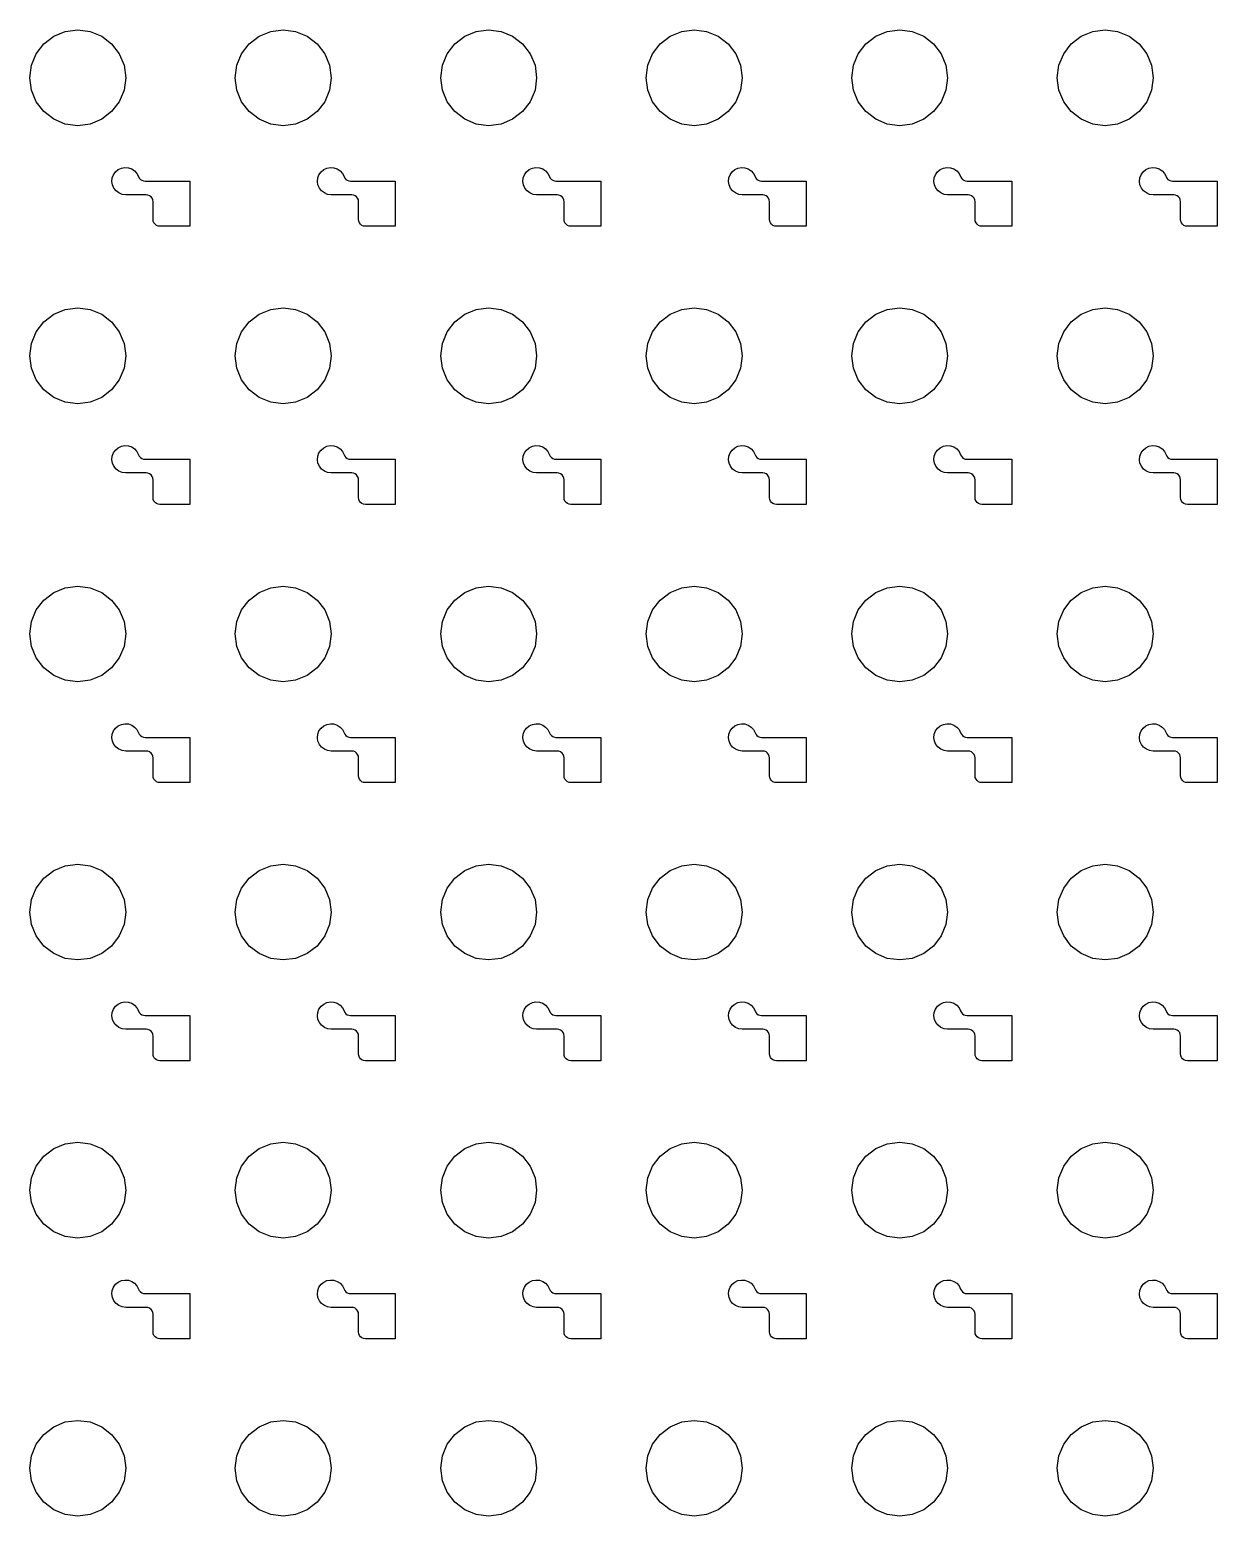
# Model space of a CAD drawing. Extents: x 11 to 212, y 11 to 212.
# Drawn here: x 132.85 to 143.04, y 97.89 to 110.65 of the extents above; entities that cross this region are included whole.
import ezdxf

# ---------------------------------------------------------------- set-up
doc = ezdxf.new("R2010")
doc.units = 0
doc.layers.add('C3', color=7, linetype='continuous')

msp = doc.modelspace()

# ---------------------------------------------------------------- linework, layer by layer
at = {"layer": 'C3'}
for points in [[(133.671, 110.241), (133.657, 110.135), (133.615, 110.035), (133.55, 109.95), (133.465, 109.885), (133.365, 109.843), (133.259, 109.829), (133.152, 109.843), (133.053, 109.885), (132.968, 109.95), (132.902, 110.035), (132.861, 110.135), (132.847, 110.241), (132.861, 110.348), (132.902, 110.447), (132.968, 110.532), (133.053, 110.598), (133.152, 110.639), (133.259, 110.653), (133.365, 110.639), (133.465, 110.598), (133.55, 110.532), (133.615, 110.447), (133.657, 110.348)], [(135.435, 110.241), (135.421, 110.135), (135.38, 110.035), (135.315, 109.95), (135.229, 109.885), (135.13, 109.843), (135.024, 109.829), (134.917, 109.843), (134.818, 109.885), (134.732, 109.95), (134.667, 110.035), (134.626, 110.135), (134.612, 110.241), (134.626, 110.348), (134.667, 110.447), (134.732, 110.532), (134.818, 110.598), (134.917, 110.639), (135.024, 110.653), (135.13, 110.639), (135.229, 110.598), (135.315, 110.532), (135.38, 110.447), (135.421, 110.348)], [(137.2, 110.241), (137.186, 110.135), (137.145, 110.035), (137.079, 109.95), (136.994, 109.885), (136.895, 109.843), (136.788, 109.829), (136.682, 109.843), (136.582, 109.885), (136.497, 109.95), (136.432, 110.035), (136.391, 110.135), (136.376, 110.241), (136.391, 110.348), (136.432, 110.447), (136.497, 110.532), (136.582, 110.598), (136.682, 110.639), (136.788, 110.653), (136.895, 110.639), (136.994, 110.598), (137.079, 110.532), (137.145, 110.447), (137.186, 110.348)], [(138.965, 110.241), (138.951, 110.135), (138.91, 110.035), (138.844, 109.95), (138.759, 109.885), (138.66, 109.843), (138.553, 109.829), (138.446, 109.843), (138.347, 109.885), (138.262, 109.95), (138.196, 110.035), (138.155, 110.135), (138.141, 110.241), (138.155, 110.348), (138.196, 110.447), (138.262, 110.532), (138.347, 110.598), (138.446, 110.639), (138.553, 110.653), (138.66, 110.639), (138.759, 110.598), (138.844, 110.532), (138.91, 110.447), (138.951, 110.348)], [(140.729, 110.241), (140.715, 110.135), (140.674, 110.035), (140.609, 109.95), (140.524, 109.885), (140.424, 109.843), (140.318, 109.829), (140.211, 109.843), (140.112, 109.885), (140.026, 109.95), (139.961, 110.035), (139.92, 110.135), (139.906, 110.241), (139.92, 110.348), (139.961, 110.447), (140.026, 110.532), (140.112, 110.598), (140.211, 110.639), (140.318, 110.653), (140.424, 110.639), (140.524, 110.598), (140.609, 110.532), (140.674, 110.447), (140.715, 110.348)], [(142.494, 110.241), (142.48, 110.135), (142.439, 110.035), (142.374, 109.95), (142.288, 109.885), (142.189, 109.843), (142.082, 109.829), (141.976, 109.843), (141.876, 109.885), (141.791, 109.95), (141.726, 110.035), (141.685, 110.135), (141.671, 110.241), (141.685, 110.348), (141.726, 110.447), (141.791, 110.532), (141.876, 110.598), (141.976, 110.639), (142.082, 110.653), (142.189, 110.639), (142.288, 110.598), (142.374, 110.532), (142.439, 110.447), (142.48, 110.348)], [(133.965, 108.965), (133.949, 108.967), (133.935, 108.973), (133.923, 108.982), (133.914, 108.994), (133.908, 109.008), (133.906, 109.024), (133.906, 109.176), (133.904, 109.192), (133.898, 109.206), (133.889, 109.218), (133.876, 109.227), (133.862, 109.233), (133.847, 109.235), (133.671, 109.235), (133.641, 109.239), (133.613, 109.251), (133.589, 109.269), (133.57, 109.292), (133.558, 109.32), (133.553, 109.35), (133.556, 109.38), (133.567, 109.408), (133.584, 109.433), (133.607, 109.452), (133.634, 109.465), (133.664, 109.47), (133.694, 109.468), (133.723, 109.458), (133.748, 109.442), (133.768, 109.419), (133.782, 109.392), (133.788, 109.379), (133.797, 109.368), (133.809, 109.36), (133.823, 109.355), (133.837, 109.353), (134.221, 109.353), (134.221, 108.965)], [(135.729, 108.965), (135.714, 108.967), (135.7, 108.973), (135.688, 108.982), (135.678, 108.994), (135.673, 109.008), (135.671, 109.024), (135.671, 109.176), (135.669, 109.192), (135.663, 109.206), (135.653, 109.218), (135.641, 109.227), (135.627, 109.233), (135.612, 109.235), (135.435, 109.235), (135.405, 109.239), (135.377, 109.251), (135.353, 109.269), (135.335, 109.292), (135.322, 109.32), (135.318, 109.35), (135.321, 109.38), (135.331, 109.408), (135.349, 109.433), (135.372, 109.452), (135.399, 109.465), (135.429, 109.47), (135.459, 109.468), (135.487, 109.458), (135.513, 109.442), (135.533, 109.419), (135.546, 109.392), (135.553, 109.379), (135.562, 109.368), (135.574, 109.36), (135.587, 109.355), (135.602, 109.353), (135.986, 109.353), (135.986, 108.965)], [(137.494, 108.965), (137.479, 108.967), (137.465, 108.973), (137.453, 108.982), (137.443, 108.994), (137.437, 109.008), (137.435, 109.024), (137.435, 109.176), (137.433, 109.192), (137.427, 109.206), (137.418, 109.218), (137.406, 109.227), (137.392, 109.233), (137.376, 109.235), (137.2, 109.235), (137.17, 109.239), (137.142, 109.251), (137.118, 109.269), (137.099, 109.292), (137.087, 109.32), (137.082, 109.35), (137.085, 109.38), (137.096, 109.408), (137.113, 109.433), (137.137, 109.452), (137.164, 109.465), (137.194, 109.47), (137.224, 109.468), (137.252, 109.458), (137.277, 109.442), (137.297, 109.419), (137.311, 109.392), (137.317, 109.379), (137.327, 109.368), (137.339, 109.36), (137.352, 109.355), (137.366, 109.353), (137.751, 109.353), (137.751, 108.965)], [(139.259, 108.965), (139.244, 108.967), (139.229, 108.973), (139.217, 108.982), (139.208, 108.994), (139.202, 109.008), (139.2, 109.024), (139.2, 109.176), (139.198, 109.192), (139.192, 109.206), (139.183, 109.218), (139.171, 109.227), (139.156, 109.233), (139.141, 109.235), (138.965, 109.235), (138.935, 109.239), (138.907, 109.251), (138.883, 109.269), (138.864, 109.292), (138.852, 109.32), (138.847, 109.35), (138.85, 109.38), (138.861, 109.408), (138.878, 109.433), (138.901, 109.452), (138.929, 109.465), (138.958, 109.47), (138.988, 109.468), (139.017, 109.458), (139.042, 109.442), (139.062, 109.419), (139.076, 109.392), (139.082, 109.379), (139.091, 109.368), (139.103, 109.36), (139.117, 109.355), (139.131, 109.353), (139.515, 109.353), (139.515, 108.965)], [(141.024, 108.965), (141.008, 108.967), (140.994, 108.973), (140.982, 108.982), (140.973, 108.994), (140.967, 109.008), (140.965, 109.024), (140.965, 109.176), (140.963, 109.192), (140.957, 109.206), (140.947, 109.218), (140.935, 109.227), (140.921, 109.233), (140.906, 109.235), (140.729, 109.235), (140.699, 109.239), (140.672, 109.251), (140.647, 109.269), (140.629, 109.292), (140.617, 109.32), (140.612, 109.35), (140.615, 109.38), (140.625, 109.408), (140.643, 109.433), (140.666, 109.452), (140.693, 109.465), (140.723, 109.47), (140.753, 109.468), (140.782, 109.458), (140.807, 109.442), (140.827, 109.419), (140.84, 109.392), (140.847, 109.379), (140.856, 109.368), (140.868, 109.36), (140.881, 109.355), (140.896, 109.353), (141.28, 109.353), (141.28, 108.965)], [(142.788, 108.965), (142.773, 108.967), (142.759, 108.973), (142.747, 108.982), (142.737, 108.994), (142.731, 109.008), (142.729, 109.024), (142.729, 109.176), (142.727, 109.192), (142.722, 109.206), (142.712, 109.218), (142.7, 109.227), (142.686, 109.233), (142.671, 109.235), (142.494, 109.235), (142.464, 109.239), (142.436, 109.251), (142.412, 109.269), (142.393, 109.292), (142.381, 109.32), (142.377, 109.35), (142.38, 109.38), (142.39, 109.408), (142.408, 109.433), (142.431, 109.452), (142.458, 109.465), (142.488, 109.47), (142.518, 109.468), (142.546, 109.458), (142.571, 109.442), (142.591, 109.419), (142.605, 109.392), (142.611, 109.379), (142.621, 109.368), (142.633, 109.36), (142.646, 109.355), (142.66, 109.353), (143.045, 109.353), (143.045, 108.965)], [(133.671, 107.853), (133.657, 107.746), (133.615, 107.647), (133.55, 107.562), (133.465, 107.496), (133.365, 107.455), (133.259, 107.441), (133.152, 107.455), (133.053, 107.496), (132.968, 107.562), (132.902, 107.647), (132.861, 107.746), (132.847, 107.853), (132.861, 107.96), (132.902, 108.059), (132.968, 108.144), (133.053, 108.21), (133.152, 108.251), (133.259, 108.265), (133.365, 108.251), (133.465, 108.21), (133.55, 108.144), (133.615, 108.059), (133.657, 107.96)], [(135.435, 107.853), (135.421, 107.746), (135.38, 107.647), (135.315, 107.562), (135.229, 107.496), (135.13, 107.455), (135.024, 107.441), (134.917, 107.455), (134.818, 107.496), (134.732, 107.562), (134.667, 107.647), (134.626, 107.746), (134.612, 107.853), (134.626, 107.96), (134.667, 108.059), (134.732, 108.144), (134.818, 108.21), (134.917, 108.251), (135.024, 108.265), (135.13, 108.251), (135.229, 108.21), (135.315, 108.144), (135.38, 108.059), (135.421, 107.96)], [(137.2, 107.853), (137.186, 107.746), (137.145, 107.647), (137.079, 107.562), (136.994, 107.496), (136.895, 107.455), (136.788, 107.441), (136.682, 107.455), (136.582, 107.496), (136.497, 107.562), (136.432, 107.647), (136.391, 107.746), (136.376, 107.853), (136.391, 107.96), (136.432, 108.059), (136.497, 108.144), (136.582, 108.21), (136.682, 108.251), (136.788, 108.265), (136.895, 108.251), (136.994, 108.21), (137.079, 108.144), (137.145, 108.059), (137.186, 107.96)], [(138.965, 107.853), (138.951, 107.746), (138.91, 107.647), (138.844, 107.562), (138.759, 107.496), (138.66, 107.455), (138.553, 107.441), (138.446, 107.455), (138.347, 107.496), (138.262, 107.562), (138.196, 107.647), (138.155, 107.746), (138.141, 107.853), (138.155, 107.96), (138.196, 108.059), (138.262, 108.144), (138.347, 108.21), (138.446, 108.251), (138.553, 108.265), (138.66, 108.251), (138.759, 108.21), (138.844, 108.144), (138.91, 108.059), (138.951, 107.96)], [(140.729, 107.853), (140.715, 107.746), (140.674, 107.647), (140.609, 107.562), (140.524, 107.496), (140.424, 107.455), (140.318, 107.441), (140.211, 107.455), (140.112, 107.496), (140.026, 107.562), (139.961, 107.647), (139.92, 107.746), (139.906, 107.853), (139.92, 107.96), (139.961, 108.059), (140.026, 108.144), (140.112, 108.21), (140.211, 108.251), (140.318, 108.265), (140.424, 108.251), (140.524, 108.21), (140.609, 108.144), (140.674, 108.059), (140.715, 107.96)], [(142.494, 107.853), (142.48, 107.746), (142.439, 107.647), (142.374, 107.562), (142.288, 107.496), (142.189, 107.455), (142.082, 107.441), (141.976, 107.455), (141.876, 107.496), (141.791, 107.562), (141.726, 107.647), (141.685, 107.746), (141.671, 107.853), (141.685, 107.96), (141.726, 108.059), (141.791, 108.144), (141.876, 108.21), (141.976, 108.251), (142.082, 108.265), (142.189, 108.251), (142.288, 108.21), (142.374, 108.144), (142.439, 108.059), (142.48, 107.96)], [(133.965, 106.576), (133.949, 106.578), (133.935, 106.584), (133.923, 106.594), (133.914, 106.606), (133.908, 106.62), (133.906, 106.635), (133.906, 106.788), (133.904, 106.803), (133.898, 106.818), (133.889, 106.83), (133.876, 106.839), (133.862, 106.845), (133.847, 106.847), (133.671, 106.847), (133.641, 106.851), (133.613, 106.862), (133.589, 106.88), (133.57, 106.904), (133.558, 106.932), (133.553, 106.961), (133.556, 106.991), (133.567, 107.02), (133.584, 107.044), (133.607, 107.064), (133.634, 107.077), (133.664, 107.082), (133.694, 107.08), (133.723, 107.07), (133.748, 107.053), (133.768, 107.031), (133.782, 107.004), (133.788, 106.991), (133.797, 106.98), (133.809, 106.972), (133.823, 106.966), (133.837, 106.965), (134.221, 106.965), (134.221, 106.576)], [(135.729, 106.576), (135.714, 106.578), (135.7, 106.584), (135.688, 106.594), (135.678, 106.606), (135.673, 106.62), (135.671, 106.635), (135.671, 106.788), (135.669, 106.803), (135.663, 106.818), (135.653, 106.83), (135.641, 106.839), (135.627, 106.845), (135.612, 106.847), (135.435, 106.847), (135.405, 106.851), (135.377, 106.862), (135.353, 106.88), (135.335, 106.904), (135.322, 106.932), (135.318, 106.961), (135.321, 106.991), (135.331, 107.02), (135.349, 107.044), (135.372, 107.064), (135.399, 107.077), (135.429, 107.082), (135.459, 107.08), (135.487, 107.07), (135.513, 107.053), (135.533, 107.031), (135.546, 107.004), (135.553, 106.991), (135.562, 106.98), (135.574, 106.972), (135.587, 106.966), (135.602, 106.965), (135.986, 106.965), (135.986, 106.576)], [(137.494, 106.576), (137.479, 106.578), (137.465, 106.584), (137.453, 106.594), (137.443, 106.606), (137.437, 106.62), (137.435, 106.635), (137.435, 106.788), (137.433, 106.803), (137.427, 106.818), (137.418, 106.83), (137.406, 106.839), (137.392, 106.845), (137.376, 106.847), (137.2, 106.847), (137.17, 106.851), (137.142, 106.862), (137.118, 106.88), (137.099, 106.904), (137.087, 106.932), (137.082, 106.961), (137.085, 106.991), (137.096, 107.02), (137.113, 107.044), (137.137, 107.064), (137.164, 107.077), (137.194, 107.082), (137.224, 107.08), (137.252, 107.07), (137.277, 107.053), (137.297, 107.031), (137.311, 107.004), (137.317, 106.991), (137.327, 106.98), (137.339, 106.972), (137.352, 106.966), (137.366, 106.965), (137.751, 106.965), (137.751, 106.576)], [(139.259, 106.576), (139.244, 106.578), (139.229, 106.584), (139.217, 106.594), (139.208, 106.606), (139.202, 106.62), (139.2, 106.635), (139.2, 106.788), (139.198, 106.803), (139.192, 106.818), (139.183, 106.83), (139.171, 106.839), (139.156, 106.845), (139.141, 106.847), (138.965, 106.847), (138.935, 106.851), (138.907, 106.862), (138.883, 106.88), (138.864, 106.904), (138.852, 106.932), (138.847, 106.961), (138.85, 106.991), (138.861, 107.02), (138.878, 107.044), (138.901, 107.064), (138.929, 107.077), (138.958, 107.082), (138.988, 107.08), (139.017, 107.07), (139.042, 107.053), (139.062, 107.031), (139.076, 107.004), (139.082, 106.991), (139.091, 106.98), (139.103, 106.972), (139.117, 106.966), (139.131, 106.965), (139.515, 106.965), (139.515, 106.576)], [(141.024, 106.576), (141.008, 106.578), (140.994, 106.584), (140.982, 106.594), (140.973, 106.606), (140.967, 106.62), (140.965, 106.635), (140.965, 106.788), (140.963, 106.803), (140.957, 106.818), (140.947, 106.83), (140.935, 106.839), (140.921, 106.845), (140.906, 106.847), (140.729, 106.847), (140.699, 106.851), (140.672, 106.862), (140.647, 106.88), (140.629, 106.904), (140.617, 106.932), (140.612, 106.961), (140.615, 106.991), (140.625, 107.02), (140.643, 107.044), (140.666, 107.064), (140.693, 107.077), (140.723, 107.082), (140.753, 107.08), (140.782, 107.07), (140.807, 107.053), (140.827, 107.031), (140.84, 107.004), (140.847, 106.991), (140.856, 106.98), (140.868, 106.972), (140.881, 106.966), (140.896, 106.965), (141.28, 106.965), (141.28, 106.576)], [(142.788, 106.576), (142.773, 106.578), (142.759, 106.584), (142.747, 106.594), (142.737, 106.606), (142.731, 106.62), (142.729, 106.635), (142.729, 106.788), (142.727, 106.803), (142.722, 106.818), (142.712, 106.83), (142.7, 106.839), (142.686, 106.845), (142.671, 106.847), (142.494, 106.847), (142.464, 106.851), (142.436, 106.862), (142.412, 106.88), (142.393, 106.904), (142.381, 106.932), (142.377, 106.961), (142.38, 106.991), (142.39, 107.02), (142.408, 107.044), (142.431, 107.064), (142.458, 107.077), (142.488, 107.082), (142.518, 107.08), (142.546, 107.07), (142.571, 107.053), (142.591, 107.031), (142.605, 107.004), (142.611, 106.991), (142.621, 106.98), (142.633, 106.972), (142.646, 106.966), (142.66, 106.965), (143.045, 106.965), (143.045, 106.576)], [(133.671, 105.465), (133.657, 105.358), (133.615, 105.259), (133.55, 105.174), (133.465, 105.108), (133.365, 105.067), (133.259, 105.053), (133.152, 105.067), (133.053, 105.108), (132.968, 105.174), (132.902, 105.259), (132.861, 105.358), (132.847, 105.465), (132.861, 105.571), (132.902, 105.671), (132.968, 105.756), (133.053, 105.821), (133.152, 105.862), (133.259, 105.876), (133.365, 105.862), (133.465, 105.821), (133.55, 105.756), (133.615, 105.671), (133.657, 105.571)], [(135.435, 105.465), (135.421, 105.358), (135.38, 105.259), (135.315, 105.174), (135.229, 105.108), (135.13, 105.067), (135.024, 105.053), (134.917, 105.067), (134.818, 105.108), (134.732, 105.174), (134.667, 105.259), (134.626, 105.358), (134.612, 105.465), (134.626, 105.571), (134.667, 105.671), (134.732, 105.756), (134.818, 105.821), (134.917, 105.862), (135.024, 105.876), (135.13, 105.862), (135.229, 105.821), (135.315, 105.756), (135.38, 105.671), (135.421, 105.571)], [(137.2, 105.465), (137.186, 105.358), (137.145, 105.259), (137.079, 105.174), (136.994, 105.108), (136.895, 105.067), (136.788, 105.053), (136.682, 105.067), (136.582, 105.108), (136.497, 105.174), (136.432, 105.259), (136.391, 105.358), (136.376, 105.465), (136.391, 105.571), (136.432, 105.671), (136.497, 105.756), (136.582, 105.821), (136.682, 105.862), (136.788, 105.876), (136.895, 105.862), (136.994, 105.821), (137.079, 105.756), (137.145, 105.671), (137.186, 105.571)], [(138.965, 105.465), (138.951, 105.358), (138.91, 105.259), (138.844, 105.174), (138.759, 105.108), (138.66, 105.067), (138.553, 105.053), (138.446, 105.067), (138.347, 105.108), (138.262, 105.174), (138.196, 105.259), (138.155, 105.358), (138.141, 105.465), (138.155, 105.571), (138.196, 105.671), (138.262, 105.756), (138.347, 105.821), (138.446, 105.862), (138.553, 105.876), (138.66, 105.862), (138.759, 105.821), (138.844, 105.756), (138.91, 105.671), (138.951, 105.571)], [(140.729, 105.465), (140.715, 105.358), (140.674, 105.259), (140.609, 105.174), (140.524, 105.108), (140.424, 105.067), (140.318, 105.053), (140.211, 105.067), (140.112, 105.108), (140.026, 105.174), (139.961, 105.259), (139.92, 105.358), (139.906, 105.465), (139.92, 105.571), (139.961, 105.671), (140.026, 105.756), (140.112, 105.821), (140.211, 105.862), (140.318, 105.876), (140.424, 105.862), (140.524, 105.821), (140.609, 105.756), (140.674, 105.671), (140.715, 105.571)], [(142.494, 105.465), (142.48, 105.358), (142.439, 105.259), (142.374, 105.174), (142.288, 105.108), (142.189, 105.067), (142.082, 105.053), (141.976, 105.067), (141.876, 105.108), (141.791, 105.174), (141.726, 105.259), (141.685, 105.358), (141.671, 105.465), (141.685, 105.571), (141.726, 105.671), (141.791, 105.756), (141.876, 105.821), (141.976, 105.862), (142.082, 105.876), (142.189, 105.862), (142.288, 105.821), (142.374, 105.756), (142.439, 105.671), (142.48, 105.571)], [(133.965, 104.188), (133.949, 104.19), (133.935, 104.196), (133.923, 104.205), (133.914, 104.218), (133.908, 104.232), (133.906, 104.247), (133.906, 104.4), (133.904, 104.415), (133.898, 104.429), (133.889, 104.442), (133.876, 104.451), (133.862, 104.457), (133.847, 104.459), (133.671, 104.459), (133.641, 104.463), (133.613, 104.474), (133.589, 104.492), (133.57, 104.516), (133.558, 104.543), (133.553, 104.573), (133.556, 104.603), (133.567, 104.632), (133.584, 104.656), (133.607, 104.676), (133.634, 104.688), (133.664, 104.694), (133.694, 104.692), (133.723, 104.682), (133.748, 104.665), (133.768, 104.643), (133.782, 104.616), (133.788, 104.603), (133.797, 104.592), (133.809, 104.583), (133.823, 104.578), (133.837, 104.576), (134.221, 104.576), (134.221, 104.188)], [(135.729, 104.188), (135.714, 104.19), (135.7, 104.196), (135.688, 104.205), (135.678, 104.218), (135.673, 104.232), (135.671, 104.247), (135.671, 104.4), (135.669, 104.415), (135.663, 104.429), (135.653, 104.442), (135.641, 104.451), (135.627, 104.457), (135.612, 104.459), (135.435, 104.459), (135.405, 104.463), (135.377, 104.474), (135.353, 104.492), (135.335, 104.516), (135.322, 104.543), (135.318, 104.573), (135.321, 104.603), (135.331, 104.632), (135.349, 104.656), (135.372, 104.676), (135.399, 104.688), (135.429, 104.694), (135.459, 104.692), (135.487, 104.682), (135.513, 104.665), (135.533, 104.643), (135.546, 104.616), (135.553, 104.603), (135.562, 104.592), (135.574, 104.583), (135.587, 104.578), (135.602, 104.576), (135.986, 104.576), (135.986, 104.188)], [(137.494, 104.188), (137.479, 104.19), (137.465, 104.196), (137.453, 104.205), (137.443, 104.218), (137.437, 104.232), (137.435, 104.247), (137.435, 104.4), (137.433, 104.415), (137.427, 104.429), (137.418, 104.442), (137.406, 104.451), (137.392, 104.457), (137.376, 104.459), (137.2, 104.459), (137.17, 104.463), (137.142, 104.474), (137.118, 104.492), (137.099, 104.516), (137.087, 104.543), (137.082, 104.573), (137.085, 104.603), (137.096, 104.632), (137.113, 104.656), (137.137, 104.676), (137.164, 104.688), (137.194, 104.694), (137.224, 104.692), (137.252, 104.682), (137.277, 104.665), (137.297, 104.643), (137.311, 104.616), (137.317, 104.603), (137.327, 104.592), (137.339, 104.583), (137.352, 104.578), (137.366, 104.576), (137.751, 104.576), (137.751, 104.188)], [(139.259, 104.188), (139.244, 104.19), (139.229, 104.196), (139.217, 104.205), (139.208, 104.218), (139.202, 104.232), (139.2, 104.247), (139.2, 104.4), (139.198, 104.415), (139.192, 104.429), (139.183, 104.442), (139.171, 104.451), (139.156, 104.457), (139.141, 104.459), (138.965, 104.459), (138.935, 104.463), (138.907, 104.474), (138.883, 104.492), (138.864, 104.516), (138.852, 104.543), (138.847, 104.573), (138.85, 104.603), (138.861, 104.632), (138.878, 104.656), (138.901, 104.676), (138.929, 104.688), (138.958, 104.694), (138.988, 104.692), (139.017, 104.682), (139.042, 104.665), (139.062, 104.643), (139.076, 104.616), (139.082, 104.603), (139.091, 104.592), (139.103, 104.583), (139.117, 104.578), (139.131, 104.576), (139.515, 104.576), (139.515, 104.188)], [(141.024, 104.188), (141.008, 104.19), (140.994, 104.196), (140.982, 104.205), (140.973, 104.218), (140.967, 104.232), (140.965, 104.247), (140.965, 104.4), (140.963, 104.415), (140.957, 104.429), (140.947, 104.442), (140.935, 104.451), (140.921, 104.457), (140.906, 104.459), (140.729, 104.459), (140.699, 104.463), (140.672, 104.474), (140.647, 104.492), (140.629, 104.516), (140.617, 104.543), (140.612, 104.573), (140.615, 104.603), (140.625, 104.632), (140.643, 104.656), (140.666, 104.676), (140.693, 104.688), (140.723, 104.694), (140.753, 104.692), (140.782, 104.682), (140.807, 104.665), (140.827, 104.643), (140.84, 104.616), (140.847, 104.603), (140.856, 104.592), (140.868, 104.583), (140.881, 104.578), (140.896, 104.576), (141.28, 104.576), (141.28, 104.188)], [(142.788, 104.188), (142.773, 104.19), (142.759, 104.196), (142.747, 104.205), (142.737, 104.218), (142.731, 104.232), (142.729, 104.247), (142.729, 104.4), (142.727, 104.415), (142.722, 104.429), (142.712, 104.442), (142.7, 104.451), (142.686, 104.457), (142.671, 104.459), (142.494, 104.459), (142.464, 104.463), (142.436, 104.474), (142.412, 104.492), (142.393, 104.516), (142.381, 104.543), (142.377, 104.573), (142.38, 104.603), (142.39, 104.632), (142.408, 104.656), (142.431, 104.676), (142.458, 104.688), (142.488, 104.694), (142.518, 104.692), (142.546, 104.682), (142.571, 104.665), (142.591, 104.643), (142.605, 104.616), (142.611, 104.603), (142.621, 104.592), (142.633, 104.583), (142.646, 104.578), (142.66, 104.576), (143.045, 104.576), (143.045, 104.188)], [(133.671, 103.076), (133.657, 102.97), (133.615, 102.871), (133.55, 102.785), (133.465, 102.72), (133.365, 102.679), (133.259, 102.665), (133.152, 102.679), (133.053, 102.72), (132.968, 102.785), (132.902, 102.871), (132.861, 102.97), (132.847, 103.076), (132.861, 103.183), (132.902, 103.282), (132.968, 103.368), (133.053, 103.433), (133.152, 103.474), (133.259, 103.488), (133.365, 103.474), (133.465, 103.433), (133.55, 103.368), (133.615, 103.282), (133.657, 103.183)], [(135.435, 103.076), (135.421, 102.97), (135.38, 102.871), (135.315, 102.785), (135.229, 102.72), (135.13, 102.679), (135.024, 102.665), (134.917, 102.679), (134.818, 102.72), (134.732, 102.785), (134.667, 102.871), (134.626, 102.97), (134.612, 103.076), (134.626, 103.183), (134.667, 103.282), (134.732, 103.368), (134.818, 103.433), (134.917, 103.474), (135.024, 103.488), (135.13, 103.474), (135.229, 103.433), (135.315, 103.368), (135.38, 103.282), (135.421, 103.183)], [(137.2, 103.076), (137.186, 102.97), (137.145, 102.871), (137.079, 102.785), (136.994, 102.72), (136.895, 102.679), (136.788, 102.665), (136.682, 102.679), (136.582, 102.72), (136.497, 102.785), (136.432, 102.871), (136.391, 102.97), (136.376, 103.076), (136.391, 103.183), (136.432, 103.282), (136.497, 103.368), (136.582, 103.433), (136.682, 103.474), (136.788, 103.488), (136.895, 103.474), (136.994, 103.433), (137.079, 103.368), (137.145, 103.282), (137.186, 103.183)], [(138.965, 103.076), (138.951, 102.97), (138.91, 102.871), (138.844, 102.785), (138.759, 102.72), (138.66, 102.679), (138.553, 102.665), (138.446, 102.679), (138.347, 102.72), (138.262, 102.785), (138.196, 102.871), (138.155, 102.97), (138.141, 103.076), (138.155, 103.183), (138.196, 103.282), (138.262, 103.368), (138.347, 103.433), (138.446, 103.474), (138.553, 103.488), (138.66, 103.474), (138.759, 103.433), (138.844, 103.368), (138.91, 103.282), (138.951, 103.183)], [(140.729, 103.076), (140.715, 102.97), (140.674, 102.871), (140.609, 102.785), (140.524, 102.72), (140.424, 102.679), (140.318, 102.665), (140.211, 102.679), (140.112, 102.72), (140.026, 102.785), (139.961, 102.871), (139.92, 102.97), (139.906, 103.076), (139.92, 103.183), (139.961, 103.282), (140.026, 103.368), (140.112, 103.433), (140.211, 103.474), (140.318, 103.488), (140.424, 103.474), (140.524, 103.433), (140.609, 103.368), (140.674, 103.282), (140.715, 103.183)], [(142.494, 103.076), (142.48, 102.97), (142.439, 102.871), (142.374, 102.785), (142.288, 102.72), (142.189, 102.679), (142.082, 102.665), (141.976, 102.679), (141.876, 102.72), (141.791, 102.785), (141.726, 102.871), (141.685, 102.97), (141.671, 103.076), (141.685, 103.183), (141.726, 103.282), (141.791, 103.368), (141.876, 103.433), (141.976, 103.474), (142.082, 103.488), (142.189, 103.474), (142.288, 103.433), (142.374, 103.368), (142.439, 103.282), (142.48, 103.183)], [(133.965, 101.8), (133.949, 101.802), (133.935, 101.808), (133.923, 101.817), (133.914, 101.829), (133.908, 101.844), (133.906, 101.859), (133.906, 102.012), (133.904, 102.027), (133.898, 102.041), (133.889, 102.053), (133.876, 102.063), (133.862, 102.069), (133.847, 102.071), (133.671, 102.071), (133.641, 102.074), (133.613, 102.086), (133.589, 102.104), (133.57, 102.128), (133.558, 102.155), (133.553, 102.185), (133.556, 102.215), (133.567, 102.243), (133.584, 102.268), (133.607, 102.287), (133.634, 102.3), (133.664, 102.306), (133.694, 102.303), (133.723, 102.294), (133.748, 102.277), (133.768, 102.254), (133.782, 102.227), (133.788, 102.215), (133.797, 102.204), (133.809, 102.195), (133.823, 102.19), (133.837, 102.188), (134.221, 102.188), (134.221, 101.8)], [(135.729, 101.8), (135.714, 101.802), (135.7, 101.808), (135.688, 101.817), (135.678, 101.829), (135.673, 101.844), (135.671, 101.859), (135.671, 102.012), (135.669, 102.027), (135.663, 102.041), (135.653, 102.053), (135.641, 102.063), (135.627, 102.069), (135.612, 102.071), (135.435, 102.071), (135.405, 102.074), (135.377, 102.086), (135.353, 102.104), (135.335, 102.128), (135.322, 102.155), (135.318, 102.185), (135.321, 102.215), (135.331, 102.243), (135.349, 102.268), (135.372, 102.287), (135.399, 102.3), (135.429, 102.306), (135.459, 102.303), (135.487, 102.294), (135.513, 102.277), (135.533, 102.254), (135.546, 102.227), (135.553, 102.215), (135.562, 102.204), (135.574, 102.195), (135.587, 102.19), (135.602, 102.188), (135.986, 102.188), (135.986, 101.8)], [(137.494, 101.8), (137.479, 101.802), (137.465, 101.808), (137.453, 101.817), (137.443, 101.829), (137.437, 101.844), (137.435, 101.859), (137.435, 102.012), (137.433, 102.027), (137.427, 102.041), (137.418, 102.053), (137.406, 102.063), (137.392, 102.069), (137.376, 102.071), (137.2, 102.071), (137.17, 102.074), (137.142, 102.086), (137.118, 102.104), (137.099, 102.128), (137.087, 102.155), (137.082, 102.185), (137.085, 102.215), (137.096, 102.243), (137.113, 102.268), (137.137, 102.287), (137.164, 102.3), (137.194, 102.306), (137.224, 102.303), (137.252, 102.294), (137.277, 102.277), (137.297, 102.254), (137.311, 102.227), (137.317, 102.215), (137.327, 102.204), (137.339, 102.195), (137.352, 102.19), (137.366, 102.188), (137.751, 102.188), (137.751, 101.8)], [(139.259, 101.8), (139.244, 101.802), (139.229, 101.808), (139.217, 101.817), (139.208, 101.829), (139.202, 101.844), (139.2, 101.859), (139.2, 102.012), (139.198, 102.027), (139.192, 102.041), (139.183, 102.053), (139.171, 102.063), (139.156, 102.069), (139.141, 102.071), (138.965, 102.071), (138.935, 102.074), (138.907, 102.086), (138.883, 102.104), (138.864, 102.128), (138.852, 102.155), (138.847, 102.185), (138.85, 102.215), (138.861, 102.243), (138.878, 102.268), (138.901, 102.287), (138.929, 102.3), (138.958, 102.306), (138.988, 102.303), (139.017, 102.294), (139.042, 102.277), (139.062, 102.254), (139.076, 102.227), (139.082, 102.215), (139.091, 102.204), (139.103, 102.195), (139.117, 102.19), (139.131, 102.188), (139.515, 102.188), (139.515, 101.8)], [(141.024, 101.8), (141.008, 101.802), (140.994, 101.808), (140.982, 101.817), (140.973, 101.829), (140.967, 101.844), (140.965, 101.859), (140.965, 102.012), (140.963, 102.027), (140.957, 102.041), (140.947, 102.053), (140.935, 102.063), (140.921, 102.069), (140.906, 102.071), (140.729, 102.071), (140.699, 102.074), (140.672, 102.086), (140.647, 102.104), (140.629, 102.128), (140.617, 102.155), (140.612, 102.185), (140.615, 102.215), (140.625, 102.243), (140.643, 102.268), (140.666, 102.287), (140.693, 102.3), (140.723, 102.306), (140.753, 102.303), (140.782, 102.294), (140.807, 102.277), (140.827, 102.254), (140.84, 102.227), (140.847, 102.215), (140.856, 102.204), (140.868, 102.195), (140.881, 102.19), (140.896, 102.188), (141.28, 102.188), (141.28, 101.8)], [(142.788, 101.8), (142.773, 101.802), (142.759, 101.808), (142.747, 101.817), (142.737, 101.829), (142.731, 101.844), (142.729, 101.859), (142.729, 102.012), (142.727, 102.027), (142.722, 102.041), (142.712, 102.053), (142.7, 102.063), (142.686, 102.069), (142.671, 102.071), (142.494, 102.071), (142.464, 102.074), (142.436, 102.086), (142.412, 102.104), (142.393, 102.128), (142.381, 102.155), (142.377, 102.185), (142.38, 102.215), (142.39, 102.243), (142.408, 102.268), (142.431, 102.287), (142.458, 102.3), (142.488, 102.306), (142.518, 102.303), (142.546, 102.294), (142.571, 102.277), (142.591, 102.254), (142.605, 102.227), (142.611, 102.215), (142.621, 102.204), (142.633, 102.195), (142.646, 102.19), (142.66, 102.188), (143.045, 102.188), (143.045, 101.8)], [(133.671, 100.688), (133.657, 100.582), (133.615, 100.482), (133.55, 100.397), (133.465, 100.332), (133.365, 100.291), (133.259, 100.276), (133.152, 100.291), (133.053, 100.332), (132.968, 100.397), (132.902, 100.482), (132.861, 100.582), (132.847, 100.688), (132.861, 100.795), (132.902, 100.894), (132.968, 100.979), (133.053, 101.045), (133.152, 101.086), (133.259, 101.1), (133.365, 101.086), (133.465, 101.045), (133.55, 100.979), (133.615, 100.894), (133.657, 100.795)], [(135.435, 100.688), (135.421, 100.582), (135.38, 100.482), (135.315, 100.397), (135.229, 100.332), (135.13, 100.291), (135.024, 100.276), (134.917, 100.291), (134.818, 100.332), (134.732, 100.397), (134.667, 100.482), (134.626, 100.582), (134.612, 100.688), (134.626, 100.795), (134.667, 100.894), (134.732, 100.979), (134.818, 101.045), (134.917, 101.086), (135.024, 101.1), (135.13, 101.086), (135.229, 101.045), (135.315, 100.979), (135.38, 100.894), (135.421, 100.795)], [(137.2, 100.688), (137.186, 100.582), (137.145, 100.482), (137.079, 100.397), (136.994, 100.332), (136.895, 100.291), (136.788, 100.276), (136.682, 100.291), (136.582, 100.332), (136.497, 100.397), (136.432, 100.482), (136.391, 100.582), (136.376, 100.688), (136.391, 100.795), (136.432, 100.894), (136.497, 100.979), (136.582, 101.045), (136.682, 101.086), (136.788, 101.1), (136.895, 101.086), (136.994, 101.045), (137.079, 100.979), (137.145, 100.894), (137.186, 100.795)], [(138.965, 100.688), (138.951, 100.582), (138.91, 100.482), (138.844, 100.397), (138.759, 100.332), (138.66, 100.291), (138.553, 100.276), (138.446, 100.291), (138.347, 100.332), (138.262, 100.397), (138.196, 100.482), (138.155, 100.582), (138.141, 100.688), (138.155, 100.795), (138.196, 100.894), (138.262, 100.979), (138.347, 101.045), (138.446, 101.086), (138.553, 101.1), (138.66, 101.086), (138.759, 101.045), (138.844, 100.979), (138.91, 100.894), (138.951, 100.795)], [(140.729, 100.688), (140.715, 100.582), (140.674, 100.482), (140.609, 100.397), (140.524, 100.332), (140.424, 100.291), (140.318, 100.276), (140.211, 100.291), (140.112, 100.332), (140.026, 100.397), (139.961, 100.482), (139.92, 100.582), (139.906, 100.688), (139.92, 100.795), (139.961, 100.894), (140.026, 100.979), (140.112, 101.045), (140.211, 101.086), (140.318, 101.1), (140.424, 101.086), (140.524, 101.045), (140.609, 100.979), (140.674, 100.894), (140.715, 100.795)], [(142.494, 100.688), (142.48, 100.582), (142.439, 100.482), (142.374, 100.397), (142.288, 100.332), (142.189, 100.291), (142.082, 100.276), (141.976, 100.291), (141.876, 100.332), (141.791, 100.397), (141.726, 100.482), (141.685, 100.582), (141.671, 100.688), (141.685, 100.795), (141.726, 100.894), (141.791, 100.979), (141.876, 101.045), (141.976, 101.086), (142.082, 101.1), (142.189, 101.086), (142.288, 101.045), (142.374, 100.979), (142.439, 100.894), (142.48, 100.795)], [(133.965, 99.412), (133.949, 99.414), (133.935, 99.42), (133.923, 99.429), (133.914, 99.441), (133.908, 99.455), (133.906, 99.471), (133.906, 99.624), (133.904, 99.639), (133.898, 99.653), (133.889, 99.665), (133.876, 99.674), (133.862, 99.68), (133.847, 99.682), (133.671, 99.682), (133.641, 99.686), (133.613, 99.698), (133.589, 99.716), (133.57, 99.739), (133.558, 99.767), (133.553, 99.797), (133.556, 99.827), (133.567, 99.855), (133.584, 99.88), (133.607, 99.899), (133.634, 99.912), (133.664, 99.917), (133.694, 99.915), (133.723, 99.905), (133.748, 99.889), (133.768, 99.866), (133.782, 99.839), (133.788, 99.826), (133.797, 99.815), (133.809, 99.807), (133.823, 99.802), (133.837, 99.8), (134.221, 99.8), (134.221, 99.412)], [(135.729, 99.412), (135.714, 99.414), (135.7, 99.42), (135.688, 99.429), (135.678, 99.441), (135.673, 99.455), (135.671, 99.471), (135.671, 99.624), (135.669, 99.639), (135.663, 99.653), (135.653, 99.665), (135.641, 99.674), (135.627, 99.68), (135.612, 99.682), (135.435, 99.682), (135.405, 99.686), (135.377, 99.698), (135.353, 99.716), (135.335, 99.739), (135.322, 99.767), (135.318, 99.797), (135.321, 99.827), (135.331, 99.855), (135.349, 99.88), (135.372, 99.899), (135.399, 99.912), (135.429, 99.917), (135.459, 99.915), (135.487, 99.905), (135.513, 99.889), (135.533, 99.866), (135.546, 99.839), (135.553, 99.826), (135.562, 99.815), (135.574, 99.807), (135.587, 99.802), (135.602, 99.8), (135.986, 99.8), (135.986, 99.412)], [(137.494, 99.412), (137.479, 99.414), (137.465, 99.42), (137.453, 99.429), (137.443, 99.441), (137.437, 99.455), (137.435, 99.471), (137.435, 99.624), (137.433, 99.639), (137.427, 99.653), (137.418, 99.665), (137.406, 99.674), (137.392, 99.68), (137.376, 99.682), (137.2, 99.682), (137.17, 99.686), (137.142, 99.698), (137.118, 99.716), (137.099, 99.739), (137.087, 99.767), (137.082, 99.797), (137.085, 99.827), (137.096, 99.855), (137.113, 99.88), (137.137, 99.899), (137.164, 99.912), (137.194, 99.917), (137.224, 99.915), (137.252, 99.905), (137.277, 99.889), (137.297, 99.866), (137.311, 99.839), (137.317, 99.826), (137.327, 99.815), (137.339, 99.807), (137.352, 99.802), (137.366, 99.8), (137.751, 99.8), (137.751, 99.412)], [(139.259, 99.412), (139.244, 99.414), (139.229, 99.42), (139.217, 99.429), (139.208, 99.441), (139.202, 99.455), (139.2, 99.471), (139.2, 99.624), (139.198, 99.639), (139.192, 99.653), (139.183, 99.665), (139.171, 99.674), (139.156, 99.68), (139.141, 99.682), (138.965, 99.682), (138.935, 99.686), (138.907, 99.698), (138.883, 99.716), (138.864, 99.739), (138.852, 99.767), (138.847, 99.797), (138.85, 99.827), (138.861, 99.855), (138.878, 99.88), (138.901, 99.899), (138.929, 99.912), (138.958, 99.917), (138.988, 99.915), (139.017, 99.905), (139.042, 99.889), (139.062, 99.866), (139.076, 99.839), (139.082, 99.826), (139.091, 99.815), (139.103, 99.807), (139.117, 99.802), (139.131, 99.8), (139.515, 99.8), (139.515, 99.412)], [(141.024, 99.412), (141.008, 99.414), (140.994, 99.42), (140.982, 99.429), (140.973, 99.441), (140.967, 99.455), (140.965, 99.471), (140.965, 99.624), (140.963, 99.639), (140.957, 99.653), (140.947, 99.665), (140.935, 99.674), (140.921, 99.68), (140.906, 99.682), (140.729, 99.682), (140.699, 99.686), (140.672, 99.698), (140.647, 99.716), (140.629, 99.739), (140.617, 99.767), (140.612, 99.797), (140.615, 99.827), (140.625, 99.855), (140.643, 99.88), (140.666, 99.899), (140.693, 99.912), (140.723, 99.917), (140.753, 99.915), (140.782, 99.905), (140.807, 99.889), (140.827, 99.866), (140.84, 99.839), (140.847, 99.826), (140.856, 99.815), (140.868, 99.807), (140.881, 99.802), (140.896, 99.8), (141.28, 99.8), (141.28, 99.412)], [(142.788, 99.412), (142.773, 99.414), (142.759, 99.42), (142.747, 99.429), (142.737, 99.441), (142.731, 99.455), (142.729, 99.471), (142.729, 99.624), (142.727, 99.639), (142.722, 99.653), (142.712, 99.665), (142.7, 99.674), (142.686, 99.68), (142.671, 99.682), (142.494, 99.682), (142.464, 99.686), (142.436, 99.698), (142.412, 99.716), (142.393, 99.739), (142.381, 99.767), (142.377, 99.797), (142.38, 99.827), (142.39, 99.855), (142.408, 99.88), (142.431, 99.899), (142.458, 99.912), (142.488, 99.917), (142.518, 99.915), (142.546, 99.905), (142.571, 99.889), (142.591, 99.866), (142.605, 99.839), (142.611, 99.826), (142.621, 99.815), (142.633, 99.807), (142.646, 99.802), (142.66, 99.8), (143.045, 99.8), (143.045, 99.412)], [(133.671, 98.3), (133.657, 98.193), (133.615, 98.094), (133.55, 98.009), (133.465, 97.943), (133.365, 97.902), (133.259, 97.888), (133.152, 97.902), (133.053, 97.943), (132.968, 98.009), (132.902, 98.094), (132.861, 98.193), (132.847, 98.3), (132.861, 98.407), (132.902, 98.506), (132.968, 98.591), (133.053, 98.657), (133.152, 98.698), (133.259, 98.712), (133.365, 98.698), (133.465, 98.657), (133.55, 98.591), (133.615, 98.506), (133.657, 98.407)], [(135.435, 98.3), (135.421, 98.193), (135.38, 98.094), (135.315, 98.009), (135.229, 97.943), (135.13, 97.902), (135.024, 97.888), (134.917, 97.902), (134.818, 97.943), (134.732, 98.009), (134.667, 98.094), (134.626, 98.193), (134.612, 98.3), (134.626, 98.407), (134.667, 98.506), (134.732, 98.591), (134.818, 98.657), (134.917, 98.698), (135.024, 98.712), (135.13, 98.698), (135.229, 98.657), (135.315, 98.591), (135.38, 98.506), (135.421, 98.407)], [(137.2, 98.3), (137.186, 98.193), (137.145, 98.094), (137.079, 98.009), (136.994, 97.943), (136.895, 97.902), (136.788, 97.888), (136.682, 97.902), (136.582, 97.943), (136.497, 98.009), (136.432, 98.094), (136.391, 98.193), (136.376, 98.3), (136.391, 98.407), (136.432, 98.506), (136.497, 98.591), (136.582, 98.657), (136.682, 98.698), (136.788, 98.712), (136.895, 98.698), (136.994, 98.657), (137.079, 98.591), (137.145, 98.506), (137.186, 98.407)], [(138.965, 98.3), (138.951, 98.193), (138.91, 98.094), (138.844, 98.009), (138.759, 97.943), (138.66, 97.902), (138.553, 97.888), (138.446, 97.902), (138.347, 97.943), (138.262, 98.009), (138.196, 98.094), (138.155, 98.193), (138.141, 98.3), (138.155, 98.407), (138.196, 98.506), (138.262, 98.591), (138.347, 98.657), (138.446, 98.698), (138.553, 98.712), (138.66, 98.698), (138.759, 98.657), (138.844, 98.591), (138.91, 98.506), (138.951, 98.407)], [(140.729, 98.3), (140.715, 98.193), (140.674, 98.094), (140.609, 98.009), (140.524, 97.943), (140.424, 97.902), (140.318, 97.888), (140.211, 97.902), (140.112, 97.943), (140.026, 98.009), (139.961, 98.094), (139.92, 98.193), (139.906, 98.3), (139.92, 98.407), (139.961, 98.506), (140.026, 98.591), (140.112, 98.657), (140.211, 98.698), (140.318, 98.712), (140.424, 98.698), (140.524, 98.657), (140.609, 98.591), (140.674, 98.506), (140.715, 98.407)], [(142.494, 98.3), (142.48, 98.193), (142.439, 98.094), (142.374, 98.009), (142.288, 97.943), (142.189, 97.902), (142.082, 97.888), (141.976, 97.902), (141.876, 97.943), (141.791, 98.009), (141.726, 98.094), (141.685, 98.193), (141.671, 98.3), (141.685, 98.407), (141.726, 98.506), (141.791, 98.591), (141.876, 98.657), (141.976, 98.698), (142.082, 98.712), (142.189, 98.698), (142.288, 98.657), (142.374, 98.591), (142.439, 98.506), (142.48, 98.407)]]:
    msp.add_lwpolyline(points, close=True, dxfattribs=at)

doc.saveas('drawing.dxf')
